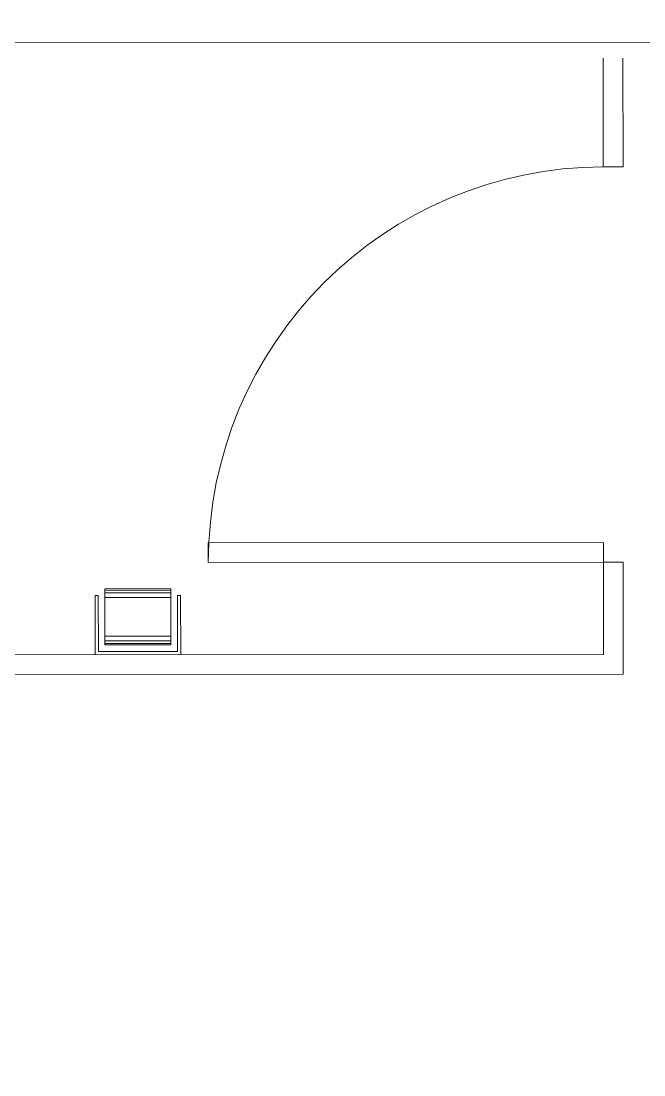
# Model space of a CAD drawing. Header units: metres. Extents: x 6917732 to 8046551, y 3602874 to 4094271.
# Drawn here: x 7131517 to 7132463, y 3824276 to 3825875 of the extents above; entities that cross this region are included whole.
import ezdxf

# ---------------------------------------------------------------- set-up
doc = ezdxf.new("R2010")
doc.units = ezdxf.units.M
doc.header["$LTSCALE"] = 0.5
doc.header["$MEASUREMENT"] = 0
doc.linetypes.add('03000 - Plant Layout 1$0$CENTER2', pattern=[1.125, 0.75, -0.125, 0.125, -0.125])
doc.linetypes.add('HIDDEN2', pattern=[4.762499999999999, 3.175, -1.5875])
doc.layers.add('CI-CEN', color=1, linetype='03000 - Plant Layout 1$0$CENTER2')
doc.layers.add('RD-TXT', color=7, linetype='CONTINUOUS')
doc.layers.add('CI-PED-FOOTPATH', color=44, linetype='CONTINUOUS', lineweight=0)
doc.layers.get('CI-CEN').off()

# ---------------------------------------------------------------- blocks, each defined once
blk = doc.blocks.new('sdsxdc')
at = {"layer": 'CI-PED-FOOTPATH', "color": 15, "lineweight": 0, "extrusion": (0.007640920335774551, -0.02019141982640698, 0.9997669342910958)}
for p, q in [((7132401.002262549, 3825818.808958475, -18.84590181269033), (7132401.087377281, 3825653.842536681, -22.17823509987954)), ((7132431.001382792, 3825818.829059734, -19.07477016901055), (7132431.086497521, 3825653.862637938, -22.40710345619988)), ((7132431.086497521, 3825653.862637938, -22.40710345619988), (7132401.087377281, 3825653.842536681, -22.17823509987954)), ((7131801.399004991, 3825083.55684397, -29.11255801629426), (7132401.381409807, 3825083.958869134, -33.68992514285105)), ((7131801.414480387, 3825053.56296673, -29.71843643965286), (7131801.399004991, 3825083.55684397, -29.11255801629426)), ((7132401.381409807, 3825083.958869134, -33.68992514285105), (7132401.396885206, 3825053.964991893, -34.29580356619158)), ((7132401.396885206, 3825053.964991893, -34.29580356619158), (7131801.414480387, 3825053.56296673, -29.71843643965286)), ((7132431.396005441, 3825053.985093152, -34.52467192247673), (7132401.396885206, 3825053.964991893, -34.29580356619158)), ((7132401.396885206, 3825053.964991893, -34.29580356619158), (7132401.469103644, 3824913.993710245, -37.12323326986615)), ((7132431.396005441, 3825053.985093152, -34.52467192247673), (7132431.483699284, 3824884.019934264, -37.95798004951939)), ((7131644.37810293, 3825013.466039672, -29.32805689357849), (7131744.375170403, 3825013.53304242, -30.0909514439241)), ((7131644.421948659, 3824928.483387494, -31.04471241691977), (7131644.37810293, 3825013.466039672, -29.32805689357849)), ((7131644.379226914, 3825011.287523923, -29.37206306424088), (7131744.376294381, 3825011.354526672, -30.13495761454578)), ((7131644.381193849, 3825007.475165412, -29.44907297303831), (7131744.378261316, 3825007.542168159, -30.2119675233767)), ((7131744.419016128, 3824928.550390243, -31.80760696720785), (7131744.375170403, 3825013.53304242, -30.0909514439241)), ((7131629.383701131, 3825003.458030182, -29.4155821843309), (7131634.383554507, 3825003.461380319, -29.45372691188021)), ((7131629.43012602, 3824913.476398463, -31.2332174443693), (7131629.383701131, 3825003.458030182, -29.4155821843309)), ((7131634.427400229, 3824918.47872814, -31.17038243523263), (7131634.383554507, 3825003.461380319, -29.45372691188021)), ((7131644.384846739, 3825000.395062643, -29.59209154465589), (7131744.381914209, 3825000.462065389, -30.35498609495954)), ((7131754.38003547, 3825003.541783615, -30.36920037222649), (7131759.379888844, 3825003.545133754, -30.40734509973657)), ((7131754.423881196, 3824918.559131436, -32.08585589559283), (7131754.38003547, 3825003.541783615, -30.36920037222649)), ((7131759.42631373, 3824913.563502035, -32.22498035974559), (7131759.379888844, 3825003.545133754, -30.40734509973657)), ((7131644.415204854, 3824941.554364526, -30.78067776580593), (7131744.41227232, 3824941.621367272, -31.54357231611596)), ((7131644.418857743, 3824934.474261757, -30.92369633743078), (7131744.415925209, 3824934.541264502, -31.68659088776474)), ((7131644.420824681, 3824930.661903244, -31.00070624629075), (7131744.417892151, 3824930.728905991, -31.7636007965628)), ((7131644.421948659, 3824928.483387494, -31.04471241691977), (7131744.419016128, 3824928.550390243, -31.80760696720785)), ((7132401.469103644, 3824913.993710245, -37.12323326986615), (7130781.516610647, 3824912.908242306, -24.76434202824544)), ((7131634.427400229, 3824918.47872814, -31.17038243523263), (7131754.423881196, 3824918.559131436, -32.08585589559283)), ((7132431.483699284, 3824884.019934264, -37.95798004951939), (7130781.532086043, 3824882.914365067, -25.37022045152924))]:
    blk.add_line(p, q, dxfattribs=at)
for points, elevation in [([(8026005.669050697, 1053405.528382953), (8023154.788215626, 1054482.438181516), (8021007.152678052, 1048797.047443162)], -22756.62040702972), ([(8025918.208779933, 1053173.996633426), (8023298.859694391, 1054163.446161226), (8021238.684427576, 1048709.587172404)], -22756.62040702976)]:
    blk.add_lwpolyline(points, dxfattribs=dict(at, elevation=elevation))
blk.add_arc((8024535.525528189, 1052852.63658678, -22769.44739983736), 600.0000000000065, 69.3061256190796, 159.3061256164495, dxfattribs=at)
blk = doc.blocks.new('A$C65520D9C')
at = {"layer": 'CI-CEN', "color": 8, "linetype": 'HIDDEN2', "lineweight": 0, "ltscale": 2000}
blk.add_blockref('sdsxdc', (-7494655.575114666, -4067566.219431999, -33.1896701657006), dxfattribs=at)
blk = doc.blocks.new('A$C021B369C')
at = {"layer": 'RD-TXT', "color": 2}
blk.add_blockref('A$C65520D9C', (0, 0), dxfattribs=at)

msp = doc.modelspace()

# ---------------------------------------------------------------- block references
at = {"layer": 'RD-TXT', "color": 2, "lineweight": -3}
msp.add_blockref('A$C021B369C', (7494655.577469633, 4067566.219431999, 32.91900027009051), dxfattribs=at)

doc.saveas('drawing.dxf')
